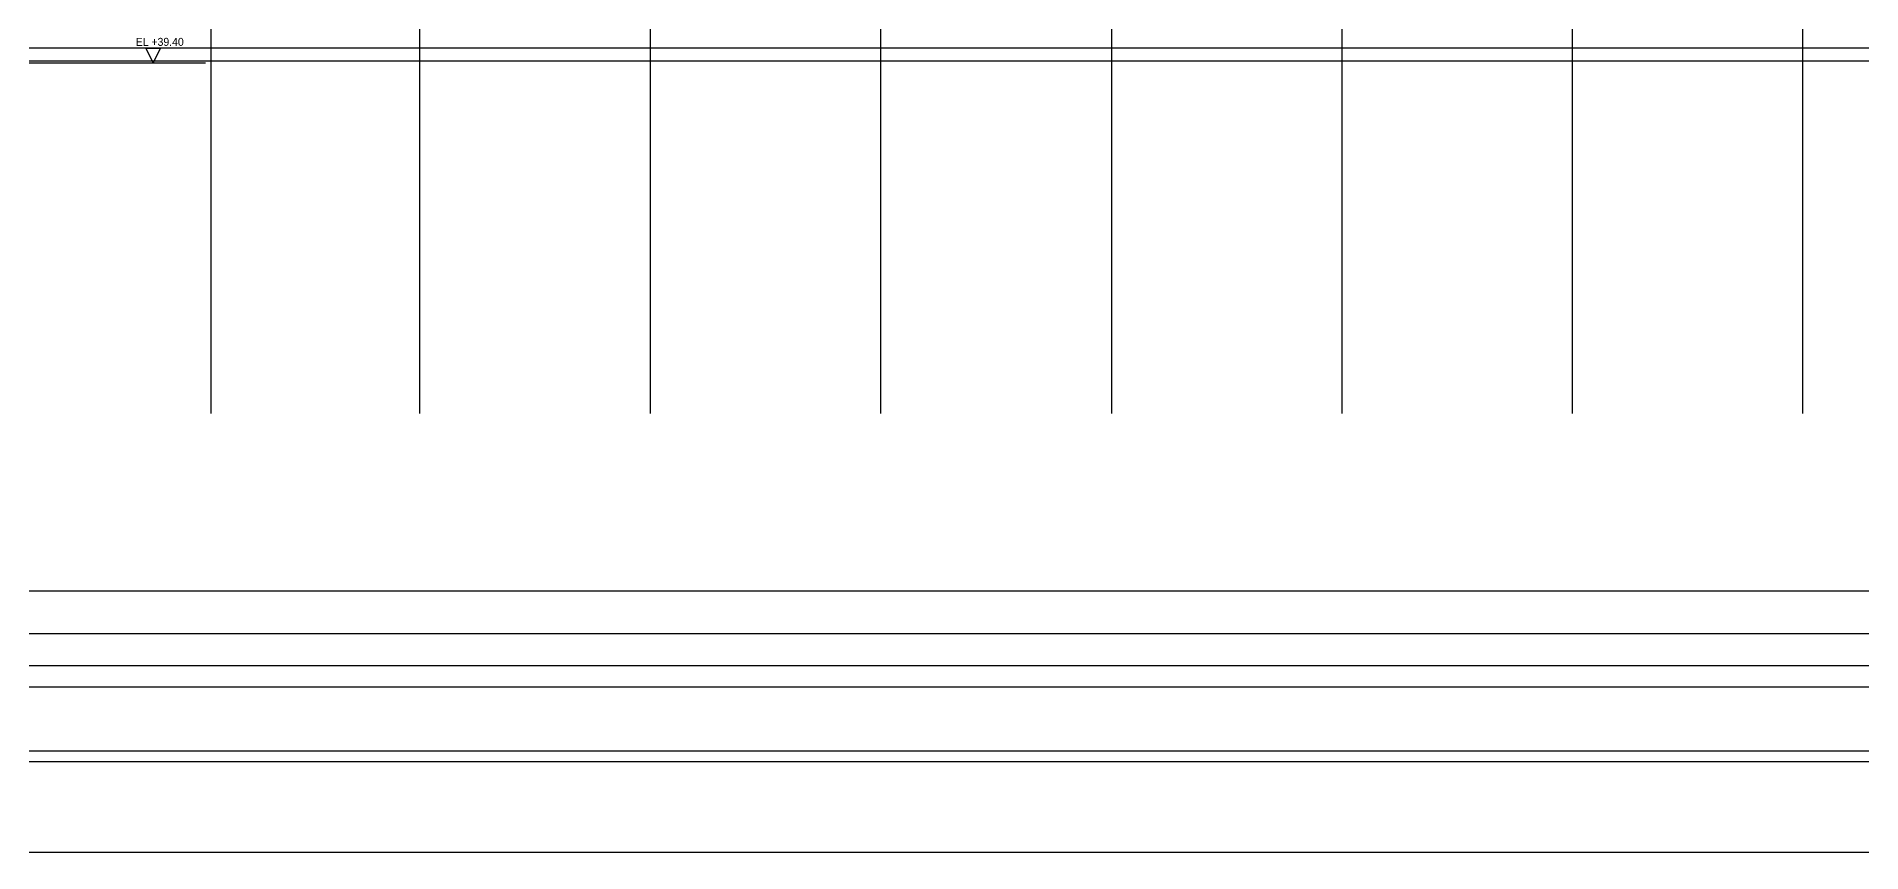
# Model space of a CAD drawing. Extents: x -43225 to 210250, y 0 to 148500.
# Drawn here: x 73132 to 158645, y 0 to 38269 of the extents above; entities that cross this region are included whole.
import ezdxf

# ---------------------------------------------------------------- set-up
doc = ezdxf.new("R2010")
doc.units = 0
doc.header["$LTSCALE"] = 500
doc.header["$MEASUREMENT"] = 0
doc.linetypes.add('ACAD_ISO05W100', pattern=[33, 24, -3, 0, -3, 0, -3])
for name, color, linetype in [('# 레벨 계획', 193, 'CONTINUOUS'), ('A-CEN', 1, 'CONTINUOUS'), ('A-SITE', 2, 'ACAD_ISO05W100')]:
    doc.layers.add(name, color=color, linetype=linetype)
doc.layers.add('NOPLOT', color=193, linetype='CONTINUOUS', plot=False)
doc.styles.add('Gdim', font='')
doc.styles.get('Gdim').set_extended_font_data('Dotum')

# ---------------------------------------------------------------- blocks, each defined once
blk = doc.blocks.new('A$Cf7920247')
at = {"layer": '# 레벨 계획', "elevation": 0}
blk.add_lwpolyline([(44155, 200), (44492, 875), (43817, 875), (44155, 200)], dxfattribs=at)
at = {"layer": '# 레벨 계획', "style": 'Gdim'}
blk.add_text('EL +39.40', height=375, rotation=360, dxfattribs=at).set_placement((43338, 999))
blk = doc.blocks.new('A-CEN-SOUTH2')
at = {"layer": 'A-CEN'}
for p, q in [((14049719, -330738.1), (14049719, -438071.4)), ((14059519, -438071.4), (14059519, -330738.1)), ((14070319, -438071.4), (14070319, -330738.1)), ((14081119, -438071.4), (14081119, -330738.1)), ((14091919, -330738.1), (14091919, -438071.4)), ((14102719, -330738.1), (14102719, -438071.4)), ((14113519, -330738.1), (14113519, -438071.4)), ((14124319, -438071.4), (14124319, -330738.1)), ((13988291.4, -420925.9), (14135536.5, -420925.9, 0)), ((13988291.4, -421525.9), (14135536.5, -421525.9))]:
    blk.add_line(p, q, dxfattribs=at)

msp = doc.modelspace()

# ---------------------------------------------------------------- linework, layer by layer
at = {"layer": 'A-SITE', "linetype": 'Continuous'}
msp.add_lwpolyline([(34760.2, 36928.9), (35760.2, 36928.9), (35760.2, 37028.9), (81045.3, 37028.9)], dxfattribs=at)
at = {"layer": 'NOPLOT'}
for points in [[(0, 148500), (210250, 148500), (210250, 0), (0, 0)], [(206000, 4250), (7750, 4250), (7750, 144250), (206000, 144250)], [(8250, 143750), (182250, 143750), (182250, 4750), (8250, 4750)], [(11250, 140750), (179250, 140750), (179250, 7750), (11250, 7750)], [(12250, 139750), (178250, 139750), (178250, 8750), (12250, 8750)], [(13750, 138250), (176750, 138250), (176750, 10250), (13750, 10250)], [(15750, 136250), (174750, 136250), (174750, 12250), (15750, 12250)]]:
    msp.add_lwpolyline(points, close=True, dxfattribs=at)

# ---------------------------------------------------------------- block references
at = {"layer": '# 레벨 계획'}
msp.add_blockref('A$Cf7920247', (34443.3, 36828.9), dxfattribs=at)
at = {"layer": 'A-CEN'}
msp.add_blockref('A-CEN-SOUTH2', (-13968423.8, 458654.8), dxfattribs=at)

doc.saveas('drawing.dxf')
